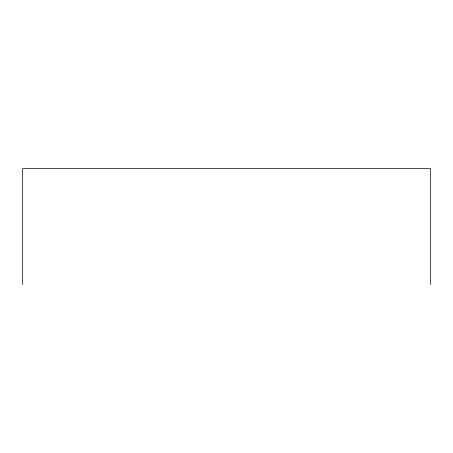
<?xml version="1.0" encoding="UTF-8"?>
<svg xmlns="http://www.w3.org/2000/svg" width="453" height="453" viewBox="0 0 453 453"><rect width="100%" height="100%" fill="white"/><g stroke="black" fill="none" stroke-linecap="round" stroke-linejoin="round"><path stroke-width="0.68" d="M430.35 284.484L430.35 168.516L22.65 168.516L22.65 284.484"/></g></svg>
